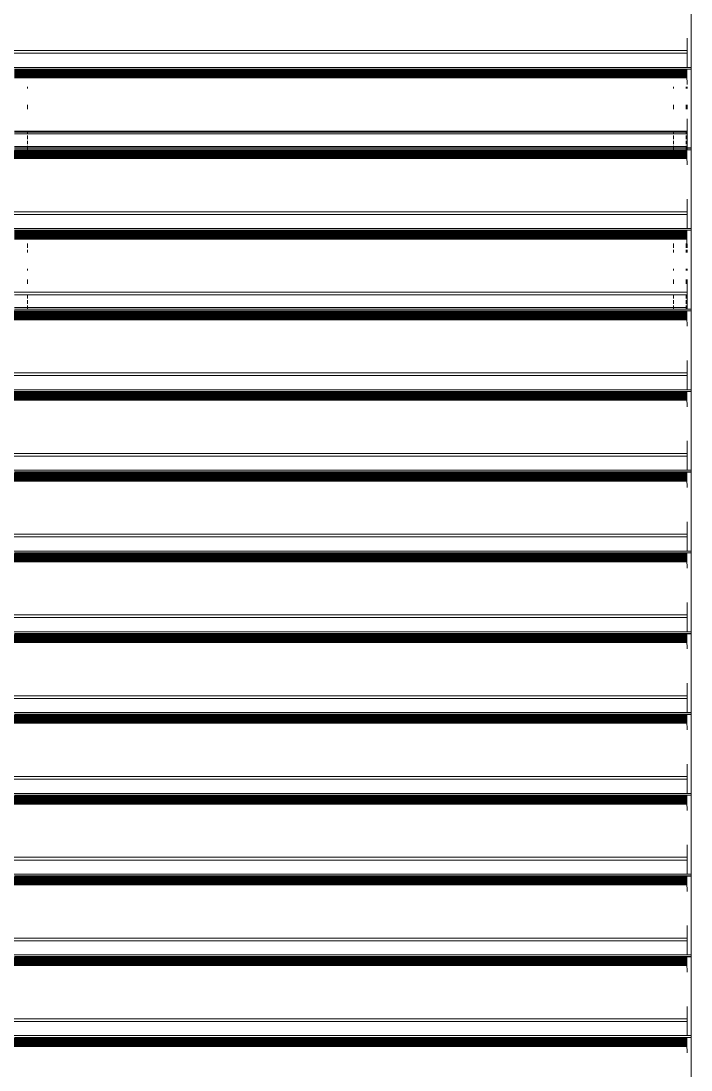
# Model space of a CAD drawing. Header units: inches. Extents: x 153221 to 157601, y -20468 to 0.
# Drawn here: x 154346.16 to 154361.75, y -20348.86 to -20324.46 of the extents above; entities that cross this region are included whole.
import ezdxf

# ---------------------------------------------------------------- set-up
doc = ezdxf.new("R2010")
doc.units = ezdxf.units.IN
doc.header["$MEASUREMENT"] = 0
doc.layers.add('DOOR-WIN RA', color=3, linetype='Continuous', lineweight=20)
doc.layers.add('HATCH RA', color=8, linetype='Continuous', lineweight=5)

# ---------------------------------------------------------------- blocks, each defined once
blk = doc.blocks.new('TDG')
at = {"layer": 'DOOR-WIN RA'}
for p, q in [((158968.58, -16019.983), (158968.58, -16018.427)), ((158968.483, -16019.983), (158968.483, -16019.271)), ((158968.476, -16019.574), (158902.078, -16019.574)), ((158968.472, -16019.64), (158902.078, -16019.64)), ((158968.483, -16019.983), (158902.078, -16019.983)), ((158952.125, -16020.025), (158952.443, -16020.025)), ((158952.443, -16020.05), (158952.125, -16020.05)), ((158952.443, -16020.052), (158952.125, -16020.052)), ((158952.443, -16020.068), (158952.125, -16020.068)), ((158952.443, -16020.086), (158952.125, -16020.086)), ((158952.443, -16020.104), (158952.125, -16020.104)), ((158952.443, -16020.106), (158952.125, -16020.106)), ((158952.443, -16020.123), (158952.125, -16020.123)), ((158952.443, -16020.143), (158952.125, -16020.143)), ((158952.443, -16020.163), (158952.125, -16020.163)), ((158952.443, -16020.183), (158952.125, -16020.183)), ((158952.443, -16020.193), (158952.125, -16020.193)), ((158952.443, -16020.202), (158952.125, -16020.202)), ((158952.443, -16020.025), (158968.15, -16020.025)), ((158952.443, -16020.05), (158952.443, -16020.025)), ((158952.443, -16020.052), (158952.443, -16020.05)), ((158968.15, -16020.05), (158952.443, -16020.05)), ((158952.443, -16020.068), (158952.443, -16020.052)), ((158968.15, -16020.052), (158952.443, -16020.052)), ((158952.443, -16020.086), (158952.443, -16020.068)), ((158968.15, -16020.068), (158952.443, -16020.068)), ((158968.15, -16020.086), (158952.443, -16020.086)), ((158952.443, -16020.104), (158952.443, -16020.086)), ((158952.443, -16020.106), (158952.443, -16020.104)), ((158968.15, -16020.104), (158952.443, -16020.104)), ((158952.443, -16020.123), (158952.443, -16020.106)), ((158968.15, -16020.106), (158952.443, -16020.106)), ((158968.15, -16020.123), (158952.443, -16020.123)), ((158952.443, -16020.163), (158952.443, -16020.143)), ((158968.15, -16020.143), (158952.443, -16020.143)), ((158952.443, -16020.183), (158952.443, -16020.163)), ((158968.15, -16020.163), (158952.443, -16020.163)), ((158952.443, -16020.193), (158952.443, -16020.183)), ((158968.15, -16020.183), (158952.443, -16020.183)), ((158952.443, -16020.202), (158952.443, -16020.193)), ((158968.15, -16020.193), (158952.443, -16020.193)), ((158952.443, -16020.221), (158952.443, -16020.202)), ((158968.15, -16020.202), (158952.443, -16020.202)), ((158968.15, -16020.025), (158968.15, -16020.05)), ((158968.15, -16020.025), (158968.463, -16020.025)), ((158968.15, -16020.05), (158968.15, -16020.052)), ((158968.463, -16020.05), (158968.15, -16020.05)), ((158968.15, -16020.052), (158968.15, -16020.068)), ((158968.463, -16020.052), (158968.15, -16020.052)), ((158968.15, -16020.068), (158968.15, -16020.086)), ((158968.463, -16020.068), (158968.15, -16020.068)), ((158968.463, -16020.086), (158968.15, -16020.086)), ((158968.15, -16020.104), (158968.15, -16020.086)), ((158968.15, -16020.104), (158968.15, -16020.106)), ((158968.463, -16020.104), (158968.15, -16020.104)), ((158968.15, -16020.106), (158968.15, -16020.123)), ((158968.463, -16020.106), (158968.15, -16020.106)), ((158968.463, -16020.123), (158968.15, -16020.123)), ((158968.15, -16020.143), (158968.15, -16020.163)), ((158968.463, -16020.143), (158968.15, -16020.143)), ((158968.15, -16020.163), (158968.15, -16020.183)), ((158968.463, -16020.163), (158968.15, -16020.163)), ((158968.15, -16020.183), (158968.15, -16020.193)), ((158968.463, -16020.183), (158968.15, -16020.183)), ((158968.15, -16020.193), (158968.15, -16020.202)), ((158968.463, -16020.193), (158968.15, -16020.193)), ((158968.15, -16020.202), (158968.15, -16020.221)), ((158968.463, -16020.202), (158968.15, -16020.202)), ((158968.463, -16020.025), (158968.483, -16020.025)), ((158968.463, -16020.05), (158968.463, -16020.025)), ((158968.463, -16020.052), (158968.463, -16020.05)), ((158968.481, -16020.05), (158968.463, -16020.05)), ((158968.463, -16020.068), (158968.463, -16020.052)), ((158968.481, -16020.052), (158968.463, -16020.052)), ((158968.463, -16020.086), (158968.463, -16020.068)), ((158968.48, -16020.068), (158968.463, -16020.068)), ((158968.48, -16020.086), (158968.463, -16020.086)), ((158968.463, -16020.104), (158968.463, -16020.086)), ((158968.473, -16020.103), (158968.463, -16020.104)), ((158968.463, -16020.106), (158968.463, -16020.104)), ((158968.463, -16020.123), (158968.463, -16020.106)), ((158968.473, -16020.106), (158968.463, -16020.106)), ((158968.479, -16020.123), (158968.463, -16020.123)), ((158968.463, -16020.163), (158968.463, -16020.143)), ((158968.479, -16020.143), (158968.463, -16020.143)), ((158968.463, -16020.183), (158968.463, -16020.163)), ((158968.473, -16020.164), (158968.463, -16020.163)), ((158968.463, -16020.193), (158968.463, -16020.183)), ((158968.479, -16020.183), (158968.463, -16020.183)), ((158968.463, -16020.202), (158968.463, -16020.193)), ((158968.473, -16020.193), (158968.463, -16020.193)), ((158968.463, -16020.221), (158968.463, -16020.202)), ((158968.479, -16020.202), (158968.463, -16020.202)), ((158968.479, -16020.104), (158968.473, -16020.103)), ((158968.478, -16020.163), (158968.473, -16020.164)), ((158968.478, -16020.163), (158968.479, -16020.143)), ((158968.479, -16020.183), (158968.478, -16020.163)), ((158968.479, -16020.104), (158968.48, -16020.086)), ((158968.479, -16020.123), (158968.479, -16020.104)), ((158968.479, -16020.143), (158968.479, -16020.123)), ((158968.479, -16020.202), (158968.479, -16020.183)), ((158968.479, -16020.221), (158968.479, -16020.202)), ((158968.48, -16020.068), (158968.481, -16020.052)), ((158968.48, -16020.086), (158968.48, -16020.068)), ((158968.481, -16020.05), (158968.483, -16020.025)), ((158968.481, -16020.052), (158968.481, -16020.05)), ((158968.58, -16019.983), (158968.483, -16019.983)), ((158968.483, -16020.025), (158968.58, -16020.025)), ((158968.58, -16020.025), (158968.58, -16019.983)), ((158968.58, -16020.386), (158968.58, -16020.025)), ((158952.443, -16020.221), (158952.125, -16020.221)), ((158952.443, -16020.24), (158952.125, -16020.24)), ((158952.443, -16020.24), (158952.443, -16020.221)), ((158968.15, -16020.221), (158952.443, -16020.221)), ((158968.15, -16020.24), (158952.443, -16020.24)), ((158952.443, -16020.499), (158952.443, -16020.453)), ((158968.15, -16020.221), (158968.15, -16020.24)), ((158968.463, -16020.221), (158968.15, -16020.221)), ((158968.463, -16020.24), (158968.15, -16020.24)), ((158968.15, -16020.453), (158968.15, -16020.499)), ((158968.463, -16020.24), (158968.463, -16020.221)), ((158968.473, -16020.221), (158968.463, -16020.221)), ((158968.48, -16020.24), (158968.463, -16020.24)), ((158968.463, -16020.499), (158968.463, -16020.453)), ((158968.479, -16020.221), (158968.473, -16020.221)), ((158968.48, -16020.24), (158968.479, -16020.221)), ((158968.482, -16020.345), (158968.48, -16020.24)), ((158968.483, -16020.397), (158968.482, -16020.345)), ((158968.483, -16020.499), (158968.483, -16020.453)), ((158968.58, -16021.942), (158968.58, -16020.386)), ((158952.443, -16021.002), (158952.443, -16020.891)), ((158968.15, -16020.891), (158968.15, -16021.002)), ((158968.463, -16021.002), (158968.463, -16020.891)), ((158968.483, -16021.002), (158968.483, -16020.891)), ((158968.483, -16021.942), (158968.483, -16021.23)), ((158952.443, -16021.533), (158952.125, -16021.533)), ((158952.443, -16021.554), (158952.125, -16021.554)), ((158952.443, -16021.598), (158952.125, -16021.598)), ((158952.443, -16021.554), (158952.443, -16021.533)), ((158968.15, -16021.533), (158952.443, -16021.533)), ((158952.443, -16021.598), (158952.443, -16021.554)), ((158968.15, -16021.554), (158952.443, -16021.554)), ((158968.15, -16021.598), (158952.443, -16021.598)), ((158952.443, -16021.726), (158952.443, -16021.638)), ((158968.15, -16021.533), (158968.15, -16021.554)), ((158968.463, -16021.533), (158968.15, -16021.533)), ((158968.15, -16021.554), (158968.15, -16021.598)), ((158968.463, -16021.554), (158968.15, -16021.554)), ((158968.463, -16021.598), (158968.15, -16021.598)), ((158968.15, -16021.638), (158968.15, -16021.726)), ((158968.463, -16021.554), (158968.463, -16021.533)), ((158968.476, -16021.533), (158968.463, -16021.533)), ((158968.463, -16021.598), (158968.463, -16021.554)), ((158968.467, -16021.554), (158968.463, -16021.554)), ((158968.472, -16021.598), (158968.463, -16021.598)), ((158968.463, -16021.726), (158968.463, -16021.638)), ((158952.443, -16021.905), (158952.125, -16021.905)), ((158952.443, -16021.942), (158952.125, -16021.942)), ((158952.443, -16021.948), (158952.125, -16021.948)), ((158952.125, -16021.983), (158952.443, -16021.983)), ((158952.443, -16021.853), (158952.443, -16021.771)), ((158952.443, -16021.905), (158952.443, -16021.887)), ((158952.443, -16021.942), (158952.443, -16021.905)), ((158968.15, -16021.905), (158952.443, -16021.905)), ((158952.443, -16021.948), (158952.443, -16021.942)), ((158968.15, -16021.942), (158952.443, -16021.942)), ((158952.443, -16021.983), (158952.443, -16021.948)), ((158968.15, -16021.948), (158952.443, -16021.948)), ((158952.443, -16021.983), (158968.15, -16021.983)), ((158968.15, -16021.771), (158968.15, -16021.853)), ((158968.15, -16021.887), (158968.15, -16021.905)), ((158968.15, -16021.905), (158968.15, -16021.942)), ((158968.463, -16021.905), (158968.15, -16021.905)), ((158968.15, -16021.942), (158968.15, -16021.948)), ((158968.463, -16021.942), (158968.15, -16021.942)), ((158968.15, -16021.948), (158968.15, -16021.983)), ((158968.463, -16021.948), (158968.15, -16021.948)), ((158968.15, -16021.983), (158968.463, -16021.983)), ((158968.463, -16021.853), (158968.463, -16021.771)), ((158968.463, -16021.905), (158968.463, -16021.887)), ((158968.463, -16021.942), (158968.463, -16021.905)), ((158968.468, -16021.905), (158968.463, -16021.905)), ((158968.463, -16021.948), (158968.463, -16021.942)), ((158968.483, -16021.942), (158968.463, -16021.942)), ((158968.463, -16021.983), (158968.463, -16021.948)), ((158968.483, -16021.948), (158968.463, -16021.948)), ((158968.463, -16021.983), (158968.483, -16021.983)), ((158968.481, -16022.008), (158968.483, -16021.988)), ((158968.483, -16021.948), (158968.483, -16021.942)), ((158968.58, -16021.942), (158968.483, -16021.942)), ((158968.483, -16021.983), (158968.483, -16021.948)), ((158968.58, -16021.948), (158968.483, -16021.948)), ((158968.483, -16021.983), (158968.58, -16021.983)), ((158968.58, -16021.948), (158968.58, -16021.942)), ((158968.58, -16021.983), (158968.58, -16021.948)), ((158968.58, -16022.344), (158968.58, -16021.983)), ((158968.481, -16022.008), (158902.078, -16022.008)), ((158968.481, -16022.011), (158902.078, -16022.011)), ((158968.48, -16022.027), (158902.078, -16022.027)), ((158968.48, -16022.044), (158902.078, -16022.044)), ((158968.479, -16022.063), (158902.078, -16022.063)), ((158968.479, -16022.082), (158902.078, -16022.082)), ((158968.479, -16022.102), (158902.078, -16022.102)), ((158968.478, -16022.122), (158902.078, -16022.122)), ((158968.479, -16022.141), (158902.078, -16022.141)), ((158968.479, -16022.161), (158902.078, -16022.161)), ((158968.479, -16022.18), (158902.078, -16022.18)), ((158968.48, -16022.198), (158902.078, -16022.198)), ((158968.478, -16022.122), (158968.479, -16022.102)), ((158968.479, -16022.141), (158968.478, -16022.122)), ((158968.479, -16022.063), (158968.48, -16022.044)), ((158968.479, -16022.082), (158968.479, -16022.063)), ((158968.479, -16022.102), (158968.479, -16022.082)), ((158968.479, -16022.161), (158968.479, -16022.141)), ((158968.479, -16022.18), (158968.479, -16022.161)), ((158968.48, -16022.198), (158968.479, -16022.18)), ((158968.48, -16022.027), (158968.481, -16022.011)), ((158968.48, -16022.044), (158968.48, -16022.027)), ((158968.482, -16022.304), (158968.48, -16022.198)), ((158968.481, -16022.011), (158968.481, -16022.008)), ((158968.483, -16022.355), (158968.482, -16022.304)), ((158968.58, -16023.9), (158968.58, -16022.344)), ((158968.483, -16023.9), (158968.483, -16023.188)), ((158968.476, -16023.491), (158902.078, -16023.491)), ((158968.472, -16023.557), (158902.078, -16023.557)), ((158968.483, -16023.9), (158902.078, -16023.9)), ((158952.125, -16023.942), (158952.443, -16023.942)), ((158952.443, -16023.967), (158952.125, -16023.967)), ((158952.443, -16023.97), (158952.125, -16023.97)), ((158952.443, -16023.986), (158952.125, -16023.986)), ((158952.443, -16024.003), (158952.125, -16024.003)), ((158952.443, -16024.022), (158952.125, -16024.022)), ((158952.443, -16024.023), (158952.125, -16024.023)), ((158952.443, -16024.041), (158952.125, -16024.041)), ((158952.443, -16023.967), (158952.443, -16023.942)), ((158952.443, -16023.942), (158968.15, -16023.942)), ((158952.443, -16023.97), (158952.443, -16023.967)), ((158968.15, -16023.967), (158952.443, -16023.967)), ((158952.443, -16023.986), (158952.443, -16023.97)), ((158968.15, -16023.97), (158952.443, -16023.97)), ((158968.15, -16023.986), (158952.443, -16023.986)), ((158968.15, -16024.003), (158952.443, -16024.003)), ((158952.443, -16024.022), (158952.443, -16024.003)), ((158952.443, -16024.023), (158952.443, -16024.022)), ((158968.15, -16024.022), (158952.443, -16024.022)), ((158952.443, -16024.041), (158952.443, -16024.023)), ((158968.15, -16024.023), (158952.443, -16024.023)), ((158952.443, -16024.052), (158952.443, -16024.041)), ((158968.15, -16024.041), (158952.443, -16024.041)), ((158968.15, -16023.942), (158968.15, -16023.967)), ((158968.15, -16023.942), (158968.463, -16023.942)), ((158968.15, -16023.967), (158968.15, -16023.97)), ((158968.463, -16023.967), (158968.15, -16023.967)), ((158968.15, -16023.97), (158968.15, -16023.986)), ((158968.463, -16023.97), (158968.15, -16023.97)), ((158968.463, -16023.986), (158968.15, -16023.986)), ((158968.463, -16024.003), (158968.15, -16024.003)), ((158968.15, -16024.003), (158968.15, -16024.022)), ((158968.15, -16024.022), (158968.15, -16024.023)), ((158968.463, -16024.022), (158968.15, -16024.022)), ((158968.15, -16024.023), (158968.15, -16024.041)), ((158968.463, -16024.023), (158968.15, -16024.023)), ((158968.15, -16024.041), (158968.15, -16024.052)), ((158968.463, -16024.041), (158968.15, -16024.041)), ((158968.463, -16023.967), (158968.463, -16023.942)), ((158968.463, -16023.942), (158968.483, -16023.942)), ((158968.463, -16023.97), (158968.463, -16023.967)), ((158968.481, -16023.967), (158968.463, -16023.967)), ((158968.463, -16023.986), (158968.463, -16023.97)), ((158968.481, -16023.97), (158968.463, -16023.97)), ((158968.48, -16023.986), (158968.463, -16023.986)), ((158968.48, -16024.003), (158968.463, -16024.003)), ((158968.463, -16024.022), (158968.463, -16024.003)), ((158968.473, -16024.02), (158968.463, -16024.022)), ((158968.463, -16024.023), (158968.463, -16024.022)), ((158968.463, -16024.041), (158968.463, -16024.023)), ((158968.473, -16024.023), (158968.463, -16024.023)), ((158968.463, -16024.052), (158968.463, -16024.041)), ((158968.479, -16024.041), (158968.463, -16024.041)), ((158968.479, -16024.022), (158968.473, -16024.02)), ((158968.479, -16024.022), (158968.48, -16024.003)), ((158968.479, -16024.041), (158968.479, -16024.022)), ((158968.479, -16024.06), (158968.479, -16024.041)), ((158968.48, -16023.986), (158968.481, -16023.97)), ((158968.48, -16024.003), (158968.48, -16023.986)), ((158968.481, -16023.967), (158968.483, -16023.942)), ((158968.481, -16023.97), (158968.481, -16023.967)), ((158968.58, -16023.9), (158968.483, -16023.9)), ((158968.483, -16023.942), (158968.58, -16023.942)), ((158968.58, -16023.942), (158968.58, -16023.9)), ((158968.58, -16025.859), (158968.58, -16023.942)), ((158952.443, -16024.052), (158952.125, -16024.052)), ((158952.443, -16024.06), (158952.125, -16024.06)), ((158952.443, -16024.081), (158952.125, -16024.081)), ((158952.443, -16024.1), (158952.125, -16024.1)), ((158952.443, -16024.11), (158952.125, -16024.11)), ((158952.443, -16024.12), (158952.125, -16024.12)), ((158952.443, -16024.139), (158952.125, -16024.139)), ((158952.443, -16024.157), (158952.125, -16024.157)), ((158952.443, -16024.06), (158952.443, -16024.052)), ((158968.15, -16024.052), (158952.443, -16024.052)), ((158952.443, -16024.081), (158952.443, -16024.06)), ((158968.15, -16024.06), (158952.443, -16024.06)), ((158952.443, -16024.1), (158952.443, -16024.081)), ((158968.15, -16024.081), (158952.443, -16024.081)), ((158952.443, -16024.11), (158952.443, -16024.1)), ((158968.15, -16024.1), (158952.443, -16024.1)), ((158952.443, -16024.12), (158952.443, -16024.11)), ((158968.15, -16024.11), (158952.443, -16024.11)), ((158968.15, -16024.12), (158952.443, -16024.12)), ((158952.443, -16024.157), (158952.443, -16024.139)), ((158968.15, -16024.139), (158952.443, -16024.139)), ((158968.15, -16024.157), (158952.443, -16024.157)), ((158952.443, -16024.37), (158952.443, -16024.263)), ((158968.15, -16024.052), (158968.15, -16024.06)), ((158968.463, -16024.052), (158968.15, -16024.052)), ((158968.15, -16024.06), (158968.15, -16024.081)), ((158968.463, -16024.06), (158968.15, -16024.06)), ((158968.15, -16024.081), (158968.15, -16024.1)), ((158968.463, -16024.081), (158968.15, -16024.081)), ((158968.15, -16024.1), (158968.15, -16024.11)), ((158968.463, -16024.1), (158968.15, -16024.1)), ((158968.15, -16024.11), (158968.15, -16024.12)), ((158968.463, -16024.11), (158968.15, -16024.11)), ((158968.463, -16024.12), (158968.15, -16024.12)), ((158968.15, -16024.139), (158968.15, -16024.157)), ((158968.463, -16024.139), (158968.15, -16024.139)), ((158968.463, -16024.157), (158968.15, -16024.157)), ((158968.15, -16024.263), (158968.15, -16024.37)), ((158968.463, -16024.06), (158968.463, -16024.052)), ((158968.473, -16024.052), (158968.463, -16024.052)), ((158968.463, -16024.081), (158968.463, -16024.06)), ((158968.479, -16024.06), (158968.463, -16024.06)), ((158968.463, -16024.1), (158968.463, -16024.081)), ((158968.473, -16024.081), (158968.463, -16024.081)), ((158968.463, -16024.11), (158968.463, -16024.1)), ((158968.479, -16024.1), (158968.463, -16024.1)), ((158968.463, -16024.12), (158968.463, -16024.11)), ((158968.473, -16024.11), (158968.463, -16024.11)), ((158968.479, -16024.12), (158968.463, -16024.12)), ((158968.463, -16024.157), (158968.463, -16024.139)), ((158968.473, -16024.139), (158968.463, -16024.139)), ((158968.48, -16024.157), (158968.463, -16024.157)), ((158968.463, -16024.37), (158968.463, -16024.263)), ((158968.478, -16024.08), (158968.473, -16024.081)), ((158968.479, -16024.139), (158968.473, -16024.139)), ((158968.478, -16024.08), (158968.479, -16024.06)), ((158968.479, -16024.1), (158968.478, -16024.08)), ((158968.479, -16024.12), (158968.479, -16024.1)), ((158968.479, -16024.139), (158968.479, -16024.12)), ((158968.48, -16024.157), (158968.479, -16024.139)), ((158968.483, -16024.37), (158968.48, -16024.157)), ((158952.443, -16024.479), (158952.443, -16024.414)), ((158968.15, -16024.414), (158968.15, -16024.479)), ((158968.463, -16024.479), (158968.463, -16024.414)), ((158968.483, -16024.479), (158968.483, -16024.414)), ((158952.443, -16024.919), (158952.443, -16024.883)), ((158968.15, -16024.883), (158968.15, -16024.919)), ((158968.463, -16024.919), (158968.463, -16024.883)), ((158968.483, -16024.919), (158968.483, -16024.883)), ((158952.443, -16025.243), (158952.443, -16025.136)), ((158968.15, -16025.136), (158968.15, -16025.243)), ((158968.463, -16025.243), (158968.463, -16025.136)), ((158968.483, -16025.859), (158968.483, -16025.136)), ((158968.476, -16025.45), (158902.078, -16025.45)), ((158952.443, -16025.516), (158952.125, -16025.516)), ((158952.443, -16025.599), (158952.443, -16025.516)), ((158968.15, -16025.516), (158952.443, -16025.516)), ((158968.15, -16025.516), (158968.15, -16025.599)), ((158968.463, -16025.516), (158968.15, -16025.516)), ((158968.463, -16025.599), (158968.463, -16025.516)), ((158968.472, -16025.516), (158968.463, -16025.516)), ((158952.443, -16025.823), (158952.125, -16025.823)), ((158952.443, -16025.731), (158952.443, -16025.644)), ((158952.443, -16025.823), (158952.443, -16025.77)), ((158952.443, -16025.859), (158952.443, -16025.823)), ((158968.15, -16025.823), (158952.443, -16025.823)), ((158968.15, -16025.644), (158968.15, -16025.731)), ((158968.15, -16025.77), (158968.15, -16025.823)), ((158968.15, -16025.823), (158968.15, -16025.859)), ((158968.463, -16025.823), (158968.15, -16025.823)), ((158968.463, -16025.731), (158968.463, -16025.644)), ((158968.463, -16025.823), (158968.463, -16025.77)), ((158968.463, -16025.859), (158968.463, -16025.823)), ((158968.468, -16025.823), (158968.463, -16025.823)), ((158902.078, -16025.901), (158968.483, -16025.901)), ((158968.481, -16025.926), (158902.078, -16025.926)), ((158968.481, -16025.928), (158902.078, -16025.928)), ((158968.48, -16025.944), (158902.078, -16025.944)), ((158968.48, -16025.962), (158902.078, -16025.962)), ((158968.479, -16025.98), (158902.078, -16025.98)), ((158968.479, -16025.999), (158902.078, -16025.999)), ((158968.479, -16026.019), (158902.078, -16026.019)), ((158968.478, -16026.039), (158902.078, -16026.039)), ((158968.479, -16026.059), (158902.078, -16026.059)), ((158968.479, -16026.078), (158902.078, -16026.078)), ((158952.443, -16025.859), (158952.125, -16025.859)), ((158968.15, -16025.859), (158952.443, -16025.859)), ((158968.463, -16025.859), (158968.15, -16025.859)), ((158968.483, -16025.859), (158968.463, -16025.859)), ((158968.478, -16026.039), (158968.479, -16026.019)), ((158968.479, -16026.059), (158968.478, -16026.039)), ((158968.479, -16025.98), (158968.48, -16025.962)), ((158968.479, -16025.999), (158968.479, -16025.98)), ((158968.479, -16026.019), (158968.479, -16025.999)), ((158968.479, -16026.078), (158968.479, -16026.059)), ((158968.479, -16026.097), (158968.479, -16026.078)), ((158968.48, -16025.944), (158968.481, -16025.928)), ((158968.48, -16025.962), (158968.48, -16025.944)), ((158968.481, -16025.926), (158968.483, -16025.905)), ((158968.481, -16025.928), (158968.481, -16025.926)), ((158968.58, -16025.859), (158968.483, -16025.859)), ((158968.483, -16025.901), (158968.58, -16025.901)), ((158968.58, -16025.901), (158968.58, -16025.859)), ((158968.58, -16026.262), (158968.58, -16025.901)), ((158968.479, -16026.097), (158902.078, -16026.097)), ((158968.48, -16026.116), (158902.078, -16026.116)), ((158968.48, -16026.116), (158968.479, -16026.097)), ((158968.482, -16026.221), (158968.48, -16026.116)), ((158968.483, -16026.273), (158968.482, -16026.221)), ((158968.58, -16027.818), (158968.58, -16026.262)), ((158968.483, -16027.818), (158968.483, -16027.106)), ((158968.476, -16027.409), (158902.078, -16027.409)), ((158968.472, -16027.474), (158902.078, -16027.474)), ((158968.483, -16027.818), (158902.078, -16027.818)), ((158902.078, -16027.86), (158968.483, -16027.86)), ((158968.481, -16027.884), (158968.483, -16027.864)), ((158968.58, -16027.818), (158968.483, -16027.818)), ((158968.483, -16027.86), (158968.58, -16027.86)), ((158968.58, -16027.86), (158968.58, -16027.818)), ((158968.58, -16028.22), (158968.58, -16027.86)), ((158968.481, -16027.884), (158902.078, -16027.884)), ((158968.481, -16027.887), (158902.078, -16027.887)), ((158968.48, -16027.903), (158902.078, -16027.903)), ((158968.48, -16027.921), (158902.078, -16027.921)), ((158968.479, -16027.939), (158902.078, -16027.939)), ((158968.479, -16027.958), (158902.078, -16027.958)), ((158968.479, -16027.978), (158902.078, -16027.978)), ((158968.478, -16027.998), (158902.078, -16027.998)), ((158968.479, -16028.018), (158902.078, -16028.018)), ((158968.479, -16028.037), (158902.078, -16028.037)), ((158968.479, -16028.056), (158902.078, -16028.056)), ((158968.48, -16028.074), (158902.078, -16028.074)), ((158968.478, -16027.998), (158968.479, -16027.978)), ((158968.479, -16028.018), (158968.478, -16027.998)), ((158968.479, -16027.939), (158968.48, -16027.921)), ((158968.479, -16027.958), (158968.479, -16027.939)), ((158968.479, -16027.978), (158968.479, -16027.958)), ((158968.479, -16028.037), (158968.479, -16028.018)), ((158968.479, -16028.056), (158968.479, -16028.037)), ((158968.48, -16028.074), (158968.479, -16028.056)), ((158968.48, -16027.903), (158968.481, -16027.887)), ((158968.48, -16027.921), (158968.48, -16027.903)), ((158968.482, -16028.18), (158968.48, -16028.074)), ((158968.481, -16027.887), (158968.481, -16027.884)), ((158968.483, -16028.231), (158968.482, -16028.18)), ((158968.58, -16029.776), (158968.58, -16028.22)), ((158968.483, -16029.776), (158968.483, -16029.064)), ((158968.476, -16029.368), (158902.078, -16029.368)), ((158968.472, -16029.433), (158902.078, -16029.433)), ((158968.483, -16029.776), (158902.078, -16029.776)), ((158968.481, -16029.848), (158902.078, -16029.848)), ((158968.481, -16029.851), (158902.078, -16029.851)), ((158968.48, -16029.867), (158902.078, -16029.867)), ((158968.48, -16029.884), (158902.078, -16029.884)), ((158968.479, -16029.903), (158902.078, -16029.903)), ((158952.125, -16029.818), (158952.443, -16029.818)), ((158952.443, -16029.823), (158952.125, -16029.823)), ((158952.443, -16029.823), (158952.443, -16029.818)), ((158952.443, -16029.818), (158968.15, -16029.818)), ((158968.15, -16029.823), (158952.443, -16029.823)), ((158968.15, -16029.818), (158968.15, -16029.823)), ((158968.15, -16029.818), (158968.463, -16029.818)), ((158968.463, -16029.823), (158968.15, -16029.823)), ((158968.463, -16029.823), (158968.463, -16029.818)), ((158968.463, -16029.818), (158968.483, -16029.818)), ((158968.473, -16029.823), (158968.463, -16029.823)), ((158968.483, -16029.823), (158968.473, -16029.823)), ((158968.479, -16029.903), (158968.48, -16029.884)), ((158968.479, -16029.922), (158968.479, -16029.903)), ((158968.48, -16029.867), (158968.481, -16029.851)), ((158968.48, -16029.884), (158968.48, -16029.867)), ((158968.481, -16029.848), (158968.483, -16029.827)), ((158968.481, -16029.851), (158968.481, -16029.848)), ((158968.58, -16029.776), (158968.483, -16029.776)), ((158968.483, -16029.823), (158968.483, -16029.818)), ((158968.483, -16029.818), (158968.58, -16029.818)), ((158968.58, -16029.823), (158968.483, -16029.823)), ((158968.58, -16029.818), (158968.58, -16029.776)), ((158968.58, -16029.823), (158968.58, -16029.818)), ((158968.58, -16030.184), (158968.58, -16029.823)), ((158968.479, -16029.922), (158902.078, -16029.922)), ((158968.479, -16029.941), (158902.078, -16029.941)), ((158968.478, -16029.961), (158902.078, -16029.961)), ((158968.479, -16029.981), (158902.078, -16029.981)), ((158968.479, -16030.001), (158902.078, -16030.001)), ((158968.479, -16030.02), (158902.078, -16030.02)), ((158968.48, -16030.038), (158902.078, -16030.038)), ((158968.478, -16029.961), (158968.479, -16029.941)), ((158968.479, -16029.981), (158968.478, -16029.961)), ((158968.479, -16029.941), (158968.479, -16029.922)), ((158968.479, -16030.001), (158968.479, -16029.981)), ((158968.479, -16030.02), (158968.479, -16030.001)), ((158968.48, -16030.038), (158968.479, -16030.02)), ((158968.482, -16030.144), (158968.48, -16030.038)), ((158968.483, -16030.195), (158968.482, -16030.144)), ((158968.58, -16031.74), (158968.58, -16030.184)), ((158968.483, -16031.74), (158968.483, -16031.028)), ((158968.476, -16031.331), (158902.078, -16031.331)), ((158968.472, -16031.397), (158902.078, -16031.397)), ((158968.483, -16031.74), (158902.078, -16031.74)), ((158968.481, -16031.812), (158902.078, -16031.812)), ((158968.481, -16031.814), (158902.078, -16031.814)), ((158968.48, -16031.831), (158902.078, -16031.831)), ((158968.48, -16031.848), (158902.078, -16031.848)), ((158968.479, -16031.866), (158902.078, -16031.866)), ((158968.479, -16031.885), (158902.078, -16031.885)), ((158968.479, -16031.905), (158902.078, -16031.905)), ((158968.478, -16031.925), (158902.078, -16031.925)), ((158968.479, -16031.945), (158902.078, -16031.945)), ((158952.125, -16031.782), (158952.443, -16031.782)), ((158952.443, -16031.787), (158952.125, -16031.787)), ((158952.443, -16031.787), (158952.443, -16031.782)), ((158952.443, -16031.782), (158968.15, -16031.782)), ((158968.15, -16031.787), (158952.443, -16031.787)), ((158968.15, -16031.782), (158968.15, -16031.787)), ((158968.15, -16031.782), (158968.463, -16031.782)), ((158968.463, -16031.787), (158968.15, -16031.787)), ((158968.463, -16031.787), (158968.463, -16031.782)), ((158968.463, -16031.782), (158968.483, -16031.782)), ((158968.473, -16031.787), (158968.463, -16031.787)), ((158968.483, -16031.787), (158968.473, -16031.787)), ((158968.478, -16031.925), (158968.479, -16031.905)), ((158968.479, -16031.945), (158968.478, -16031.925)), ((158968.479, -16031.866), (158968.48, -16031.848)), ((158968.479, -16031.885), (158968.479, -16031.866)), ((158968.479, -16031.905), (158968.479, -16031.885)), ((158968.479, -16031.964), (158968.479, -16031.945)), ((158968.48, -16031.831), (158968.481, -16031.814)), ((158968.48, -16031.848), (158968.48, -16031.831)), ((158968.481, -16031.812), (158968.483, -16031.791)), ((158968.481, -16031.814), (158968.481, -16031.812)), ((158968.58, -16031.74), (158968.483, -16031.74)), ((158968.483, -16031.787), (158968.483, -16031.782)), ((158968.483, -16031.782), (158968.58, -16031.782)), ((158968.58, -16031.787), (158968.483, -16031.787)), ((158968.58, -16031.782), (158968.58, -16031.74)), ((158968.58, -16031.787), (158968.58, -16031.782)), ((158968.58, -16032.148), (158968.58, -16031.787)), ((158968.479, -16031.964), (158902.078, -16031.964)), ((158968.479, -16031.983), (158902.078, -16031.983)), ((158968.48, -16032.002), (158902.078, -16032.002)), ((158968.479, -16031.983), (158968.479, -16031.964)), ((158968.48, -16032.002), (158968.479, -16031.983)), ((158968.482, -16032.107), (158968.48, -16032.002)), ((158968.483, -16032.159), (158968.482, -16032.107)), ((158968.58, -16033.704), (158968.58, -16032.148)), ((158968.483, -16033.704), (158968.483, -16032.992)), ((158968.476, -16033.295), (158902.078, -16033.295)), ((158968.472, -16033.36), (158902.078, -16033.36)), ((158968.483, -16033.704), (158902.078, -16033.704)), ((158968.58, -16033.704), (158968.483, -16033.704)), ((158968.58, -16033.746), (158968.58, -16033.704)), ((158968.481, -16033.776), (158902.078, -16033.776)), ((158968.481, -16033.778), (158902.078, -16033.778)), ((158968.48, -16033.794), (158902.078, -16033.794)), ((158968.48, -16033.812), (158902.078, -16033.812)), ((158968.479, -16033.83), (158902.078, -16033.83)), ((158968.479, -16033.849), (158902.078, -16033.849)), ((158968.479, -16033.869), (158902.078, -16033.869)), ((158968.478, -16033.889), (158902.078, -16033.889)), ((158968.479, -16033.909), (158902.078, -16033.909)), ((158968.479, -16033.928), (158902.078, -16033.928)), ((158968.479, -16033.947), (158902.078, -16033.947)), ((158968.48, -16033.965), (158902.078, -16033.965)), ((158952.125, -16033.746), (158952.443, -16033.746)), ((158952.443, -16033.751), (158952.125, -16033.751)), ((158952.443, -16033.751), (158952.443, -16033.746)), ((158952.443, -16033.746), (158968.15, -16033.746)), ((158968.15, -16033.751), (158952.443, -16033.751)), ((158968.15, -16033.746), (158968.15, -16033.751)), ((158968.15, -16033.746), (158968.463, -16033.746)), ((158968.463, -16033.75), (158968.15, -16033.751)), ((158968.463, -16033.75), (158968.463, -16033.746)), ((158968.463, -16033.746), (158968.483, -16033.746)), ((158968.473, -16033.751), (158968.463, -16033.75)), ((158968.483, -16033.751), (158968.473, -16033.751)), ((158968.478, -16033.889), (158968.479, -16033.869)), ((158968.479, -16033.909), (158968.478, -16033.889)), ((158968.479, -16033.83), (158968.48, -16033.812)), ((158968.479, -16033.849), (158968.479, -16033.83)), ((158968.479, -16033.869), (158968.479, -16033.849)), ((158968.479, -16033.928), (158968.479, -16033.909)), ((158968.479, -16033.947), (158968.479, -16033.928)), ((158968.48, -16033.965), (158968.479, -16033.947)), ((158968.48, -16033.794), (158968.481, -16033.778)), ((158968.48, -16033.812), (158968.48, -16033.794)), ((158968.482, -16034.071), (158968.48, -16033.965)), ((158968.481, -16033.776), (158968.483, -16033.755)), ((158968.481, -16033.778), (158968.481, -16033.776)), ((158968.483, -16033.751), (158968.483, -16033.746)), ((158968.483, -16033.746), (158968.58, -16033.746)), ((158968.58, -16033.751), (158968.483, -16033.751)), ((158968.58, -16033.751), (158968.58, -16033.746)), ((158968.58, -16034.112), (158968.58, -16033.751)), ((158968.483, -16034.122), (158968.482, -16034.071)), ((158968.58, -16035.668), (158968.58, -16034.112)), ((158968.483, -16035.668), (158968.483, -16034.955)), ((158968.476, -16035.259), (158902.078, -16035.259)), ((158968.472, -16035.324), (158902.078, -16035.324)), ((158968.483, -16035.668), (158902.078, -16035.668)), ((158968.481, -16035.739), (158902.078, -16035.739)), ((158968.481, -16035.742), (158902.078, -16035.742)), ((158968.48, -16035.758), (158902.078, -16035.758)), ((158968.48, -16035.775), (158902.078, -16035.775)), ((158952.125, -16035.709), (158952.443, -16035.709)), ((158952.443, -16035.714), (158952.125, -16035.714)), ((158952.443, -16035.714), (158952.443, -16035.709)), ((158952.443, -16035.709), (158968.15, -16035.709)), ((158968.15, -16035.714), (158952.443, -16035.714)), ((158968.15, -16035.709), (158968.15, -16035.714)), ((158968.15, -16035.709), (158968.463, -16035.709)), ((158968.463, -16035.714), (158968.15, -16035.714)), ((158968.463, -16035.714), (158968.463, -16035.709)), ((158968.463, -16035.709), (158968.483, -16035.709)), ((158968.473, -16035.714), (158968.463, -16035.714)), ((158968.483, -16035.714), (158968.473, -16035.714)), ((158968.479, -16035.794), (158968.48, -16035.775)), ((158968.48, -16035.758), (158968.481, -16035.742)), ((158968.48, -16035.775), (158968.48, -16035.758)), ((158968.481, -16035.739), (158968.483, -16035.719)), ((158968.481, -16035.742), (158968.481, -16035.739)), ((158968.58, -16035.668), (158968.483, -16035.668)), ((158968.483, -16035.714), (158968.483, -16035.709)), ((158968.483, -16035.709), (158968.58, -16035.709)), ((158968.58, -16035.714), (158968.483, -16035.714)), ((158968.58, -16035.709), (158968.58, -16035.668)), ((158968.58, -16035.714), (158968.58, -16035.709)), ((158968.58, -16036.075), (158968.58, -16035.714)), ((158968.479, -16035.794), (158902.078, -16035.794)), ((158968.479, -16035.813), (158902.078, -16035.813)), ((158968.479, -16035.833), (158902.078, -16035.833)), ((158968.478, -16035.852), (158902.078, -16035.852)), ((158968.479, -16035.872), (158902.078, -16035.872)), ((158968.479, -16035.892), (158902.078, -16035.892)), ((158968.479, -16035.911), (158902.078, -16035.911)), ((158968.48, -16035.929), (158902.078, -16035.929)), ((158968.478, -16035.852), (158968.479, -16035.833)), ((158968.479, -16035.872), (158968.478, -16035.852)), ((158968.479, -16035.813), (158968.479, -16035.794)), ((158968.479, -16035.833), (158968.479, -16035.813)), ((158968.479, -16035.892), (158968.479, -16035.872)), ((158968.479, -16035.911), (158968.479, -16035.892)), ((158968.48, -16035.929), (158968.479, -16035.911)), ((158968.482, -16036.035), (158968.48, -16035.929)), ((158968.483, -16036.086), (158968.482, -16036.035)), ((158968.58, -16037.631), (158968.58, -16036.075)), ((158968.483, -16037.631), (158968.483, -16036.919)), ((158968.476, -16037.222), (158902.078, -16037.222)), ((158968.472, -16037.288), (158902.078, -16037.288)), ((158968.483, -16037.631), (158902.078, -16037.631)), ((158968.481, -16037.703), (158902.078, -16037.703)), ((158968.481, -16037.706), (158902.078, -16037.706)), ((158968.48, -16037.722), (158902.078, -16037.722)), ((158968.48, -16037.739), (158902.078, -16037.739)), ((158968.479, -16037.757), (158902.078, -16037.757)), ((158968.479, -16037.777), (158902.078, -16037.777)), ((158968.479, -16037.796), (158902.078, -16037.796)), ((158968.478, -16037.816), (158902.078, -16037.816)), ((158952.125, -16037.673), (158952.443, -16037.673)), ((158952.443, -16037.678), (158952.125, -16037.678)), ((158952.443, -16037.678), (158952.443, -16037.673)), ((158952.443, -16037.673), (158968.15, -16037.673)), ((158968.15, -16037.678), (158952.443, -16037.678)), ((158968.15, -16037.673), (158968.15, -16037.678)), ((158968.15, -16037.673), (158968.463, -16037.673)), ((158968.463, -16037.678), (158968.15, -16037.678)), ((158968.463, -16037.678), (158968.463, -16037.673)), ((158968.463, -16037.673), (158968.483, -16037.673)), ((158968.473, -16037.678), (158968.463, -16037.678)), ((158968.483, -16037.678), (158968.473, -16037.678)), ((158968.478, -16037.816), (158968.479, -16037.796)), ((158968.479, -16037.836), (158968.478, -16037.816)), ((158968.479, -16037.757), (158968.48, -16037.739)), ((158968.479, -16037.777), (158968.479, -16037.757)), ((158968.479, -16037.796), (158968.479, -16037.777)), ((158968.48, -16037.722), (158968.481, -16037.706)), ((158968.48, -16037.739), (158968.48, -16037.722)), ((158968.481, -16037.703), (158968.483, -16037.682)), ((158968.481, -16037.706), (158968.481, -16037.703)), ((158968.58, -16037.631), (158968.483, -16037.631)), ((158968.483, -16037.678), (158968.483, -16037.673)), ((158968.483, -16037.673), (158968.58, -16037.673)), ((158968.58, -16037.678), (158968.483, -16037.678)), ((158968.58, -16037.673), (158968.58, -16037.631)), ((158968.58, -16037.678), (158968.58, -16037.673)), ((158968.58, -16038.039), (158968.58, -16037.678)), ((158968.479, -16037.836), (158902.078, -16037.836)), ((158968.479, -16037.856), (158902.078, -16037.856)), ((158968.479, -16037.875), (158902.078, -16037.875)), ((158968.48, -16037.893), (158902.078, -16037.893)), ((158968.479, -16037.856), (158968.479, -16037.836)), ((158968.479, -16037.875), (158968.479, -16037.856)), ((158968.48, -16037.893), (158968.479, -16037.875)), ((158968.482, -16037.998), (158968.48, -16037.893)), ((158968.483, -16038.05), (158968.482, -16037.998)), ((158968.58, -16039.595), (158968.58, -16038.039)), ((158968.483, -16039.595), (158968.483, -16038.883)), ((158968.476, -16039.186), (158902.078, -16039.186)), ((158968.472, -16039.252), (158902.078, -16039.252)), ((158968.483, -16039.595), (158902.078, -16039.595)), ((158968.58, -16039.595), (158968.483, -16039.595)), ((158968.58, -16039.637), (158968.58, -16039.595)), ((158968.481, -16039.667), (158902.078, -16039.667)), ((158968.481, -16039.669), (158902.078, -16039.669)), ((158968.48, -16039.685), (158902.078, -16039.685)), ((158968.48, -16039.703), (158902.078, -16039.703)), ((158968.479, -16039.721), (158902.078, -16039.721)), ((158968.479, -16039.74), (158902.078, -16039.74)), ((158968.479, -16039.76), (158902.078, -16039.76)), ((158968.478, -16039.78), (158902.078, -16039.78)), ((158968.479, -16039.8), (158902.078, -16039.8)), ((158968.479, -16039.819), (158902.078, -16039.819)), ((158968.479, -16039.838), (158902.078, -16039.838)), ((158968.48, -16039.856), (158902.078, -16039.856)), ((158952.125, -16039.637), (158952.443, -16039.637)), ((158952.443, -16039.642), (158952.125, -16039.642)), ((158952.443, -16039.642), (158952.443, -16039.637)), ((158952.443, -16039.637), (158968.15, -16039.637)), ((158968.15, -16039.642), (158952.443, -16039.642)), ((158968.15, -16039.637), (158968.15, -16039.642)), ((158968.15, -16039.637), (158968.463, -16039.637)), ((158968.463, -16039.641), (158968.15, -16039.642)), ((158968.463, -16039.641), (158968.463, -16039.637)), ((158968.463, -16039.637), (158968.483, -16039.637)), ((158968.473, -16039.642), (158968.463, -16039.641)), ((158968.483, -16039.642), (158968.473, -16039.642)), ((158968.478, -16039.78), (158968.479, -16039.76)), ((158968.479, -16039.8), (158968.478, -16039.78)), ((158968.479, -16039.721), (158968.48, -16039.703)), ((158968.479, -16039.74), (158968.479, -16039.721)), ((158968.479, -16039.76), (158968.479, -16039.74)), ((158968.479, -16039.819), (158968.479, -16039.8)), ((158968.479, -16039.838), (158968.479, -16039.819)), ((158968.48, -16039.856), (158968.479, -16039.838)), ((158968.48, -16039.685), (158968.481, -16039.669)), ((158968.48, -16039.703), (158968.48, -16039.685)), ((158968.482, -16039.962), (158968.48, -16039.856)), ((158968.481, -16039.667), (158968.483, -16039.646)), ((158968.481, -16039.669), (158968.481, -16039.667)), ((158968.483, -16039.642), (158968.483, -16039.637)), ((158968.483, -16039.637), (158968.58, -16039.637)), ((158968.58, -16039.642), (158968.483, -16039.642)), ((158968.58, -16039.642), (158968.58, -16039.637)), ((158968.58, -16040.003), (158968.58, -16039.642)), ((158968.483, -16040.014), (158968.482, -16039.962)), ((158968.58, -16041.559), (158968.58, -16040.003)), ((158968.483, -16041.559), (158968.483, -16040.847)), ((158968.476, -16041.15), (158902.078, -16041.15)), ((158968.472, -16041.215), (158902.078, -16041.215)), ((158968.483, -16041.559), (158902.078, -16041.559)), ((158968.481, -16041.63), (158902.078, -16041.63)), ((158968.481, -16041.633), (158902.078, -16041.633)), ((158952.125, -16041.6), (158952.443, -16041.6)), ((158952.443, -16041.605), (158952.125, -16041.605)), ((158952.443, -16041.605), (158952.443, -16041.6)), ((158952.443, -16041.6), (158968.15, -16041.6)), ((158968.15, -16041.605), (158952.443, -16041.605)), ((158968.15, -16041.6), (158968.15, -16041.605)), ((158968.15, -16041.6), (158968.463, -16041.6)), ((158968.463, -16041.605), (158968.15, -16041.605)), ((158968.463, -16041.605), (158968.463, -16041.6)), ((158968.463, -16041.6), (158968.483, -16041.6)), ((158968.473, -16041.605), (158968.463, -16041.605)), ((158968.483, -16041.605), (158968.473, -16041.605)), ((158968.48, -16041.649), (158968.481, -16041.633)), ((158968.481, -16041.63), (158968.483, -16041.61)), ((158968.481, -16041.633), (158968.481, -16041.63)), ((158968.58, -16041.559), (158968.483, -16041.559)), ((158968.483, -16041.605), (158968.483, -16041.6)), ((158968.483, -16041.6), (158968.58, -16041.6)), ((158968.58, -16041.605), (158968.483, -16041.605)), ((158968.58, -16041.6), (158968.58, -16041.559)), ((158968.58, -16041.605), (158968.58, -16041.6)), ((158968.58, -16041.966), (158968.58, -16041.605)), ((158968.48, -16041.649), (158902.078, -16041.649)), ((158968.48, -16041.666), (158902.078, -16041.666)), ((158968.479, -16041.685), (158902.078, -16041.685)), ((158968.479, -16041.704), (158902.078, -16041.704)), ((158968.479, -16041.724), (158902.078, -16041.724)), ((158968.478, -16041.744), (158902.078, -16041.744)), ((158968.479, -16041.763), (158902.078, -16041.763)), ((158968.479, -16041.783), (158902.078, -16041.783)), ((158968.479, -16041.802), (158902.078, -16041.802)), ((158968.48, -16041.82), (158902.078, -16041.82)), ((158968.478, -16041.744), (158968.479, -16041.724)), ((158968.479, -16041.763), (158968.478, -16041.744)), ((158968.479, -16041.685), (158968.48, -16041.666)), ((158968.479, -16041.704), (158968.479, -16041.685)), ((158968.479, -16041.724), (158968.479, -16041.704)), ((158968.479, -16041.783), (158968.479, -16041.763)), ((158968.479, -16041.802), (158968.479, -16041.783)), ((158968.48, -16041.82), (158968.479, -16041.802)), ((158968.48, -16041.666), (158968.48, -16041.649)), ((158968.482, -16041.926), (158968.48, -16041.82)), ((158968.483, -16041.977), (158968.482, -16041.926)), ((158968.58, -16043.522), (158968.58, -16041.966)), ((158968.483, -16043.522), (158968.483, -16042.81)), ((158968.476, -16043.113), (158902.078, -16043.113)), ((158968.472, -16043.179), (158902.078, -16043.179)), ((158968.483, -16043.522), (158902.078, -16043.522)), ((158968.481, -16043.594), (158902.078, -16043.594)), ((158968.481, -16043.597), (158902.078, -16043.597)), ((158968.48, -16043.613), (158902.078, -16043.613)), ((158968.48, -16043.63), (158902.078, -16043.63)), ((158968.479, -16043.648), (158902.078, -16043.648)), ((158968.479, -16043.668), (158902.078, -16043.668)), ((158952.125, -16043.564), (158952.443, -16043.564)), ((158952.443, -16043.569), (158952.125, -16043.569)), ((158952.443, -16043.569), (158952.443, -16043.564)), ((158952.443, -16043.564), (158968.15, -16043.564)), ((158968.15, -16043.569), (158952.443, -16043.569)), ((158968.15, -16043.564), (158968.15, -16043.569)), ((158968.15, -16043.564), (158968.463, -16043.564)), ((158968.463, -16043.569), (158968.15, -16043.569)), ((158968.463, -16043.569), (158968.463, -16043.564)), ((158968.463, -16043.564), (158968.483, -16043.564)), ((158968.473, -16043.569), (158968.463, -16043.569)), ((158968.483, -16043.569), (158968.473, -16043.569)), ((158968.479, -16043.648), (158968.48, -16043.63)), ((158968.479, -16043.668), (158968.479, -16043.648)), ((158968.479, -16043.687), (158968.479, -16043.668)), ((158968.48, -16043.613), (158968.481, -16043.597)), ((158968.48, -16043.63), (158968.48, -16043.613)), ((158968.481, -16043.594), (158968.483, -16043.573)), ((158968.481, -16043.597), (158968.481, -16043.594)), ((158968.58, -16043.522), (158968.483, -16043.522)), ((158968.483, -16043.569), (158968.483, -16043.564)), ((158968.483, -16043.564), (158968.58, -16043.564)), ((158968.58, -16043.569), (158968.483, -16043.569)), ((158968.58, -16043.564), (158968.58, -16043.522)), ((158968.58, -16043.569), (158968.58, -16043.564)), ((158968.58, -16043.93), (158968.58, -16043.569)), ((158968.479, -16043.687), (158902.078, -16043.687)), ((158968.478, -16043.707), (158902.078, -16043.707)), ((158968.479, -16043.727), (158902.078, -16043.727)), ((158968.479, -16043.747), (158902.078, -16043.747)), ((158968.479, -16043.766), (158902.078, -16043.766)), ((158968.48, -16043.784), (158902.078, -16043.784)), ((158968.478, -16043.707), (158968.479, -16043.687)), ((158968.479, -16043.727), (158968.478, -16043.707)), ((158968.479, -16043.747), (158968.479, -16043.727)), ((158968.479, -16043.766), (158968.479, -16043.747)), ((158968.48, -16043.784), (158968.479, -16043.766)), ((158968.482, -16043.89), (158968.48, -16043.784)), ((158968.483, -16043.941), (158968.482, -16043.89)), ((158968.58, -16045.486), (158968.58, -16043.93))]:
    blk.add_line(p, q, dxfattribs=at)

msp = doc.modelspace()

# ---------------------------------------------------------------- block references
at = {"layer": 'HATCH RA', "xscale": 0.9568106312292479, "yscale": 0.9568106312292479, "zscale": 0.9568106312292479}
msp.add_blockref('TDG', (2258.922, -4997.452), dxfattribs=at)

doc.saveas('drawing.dxf')
